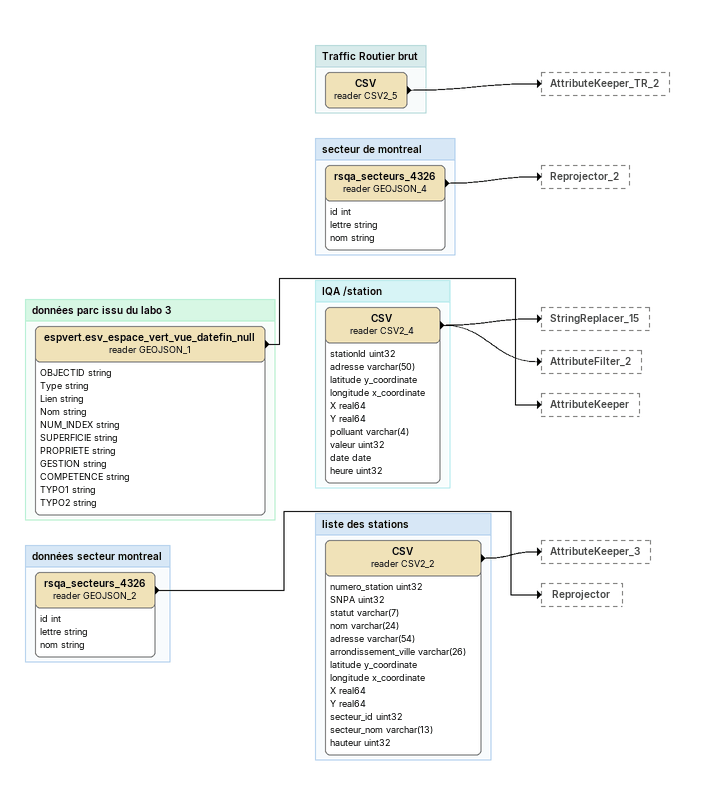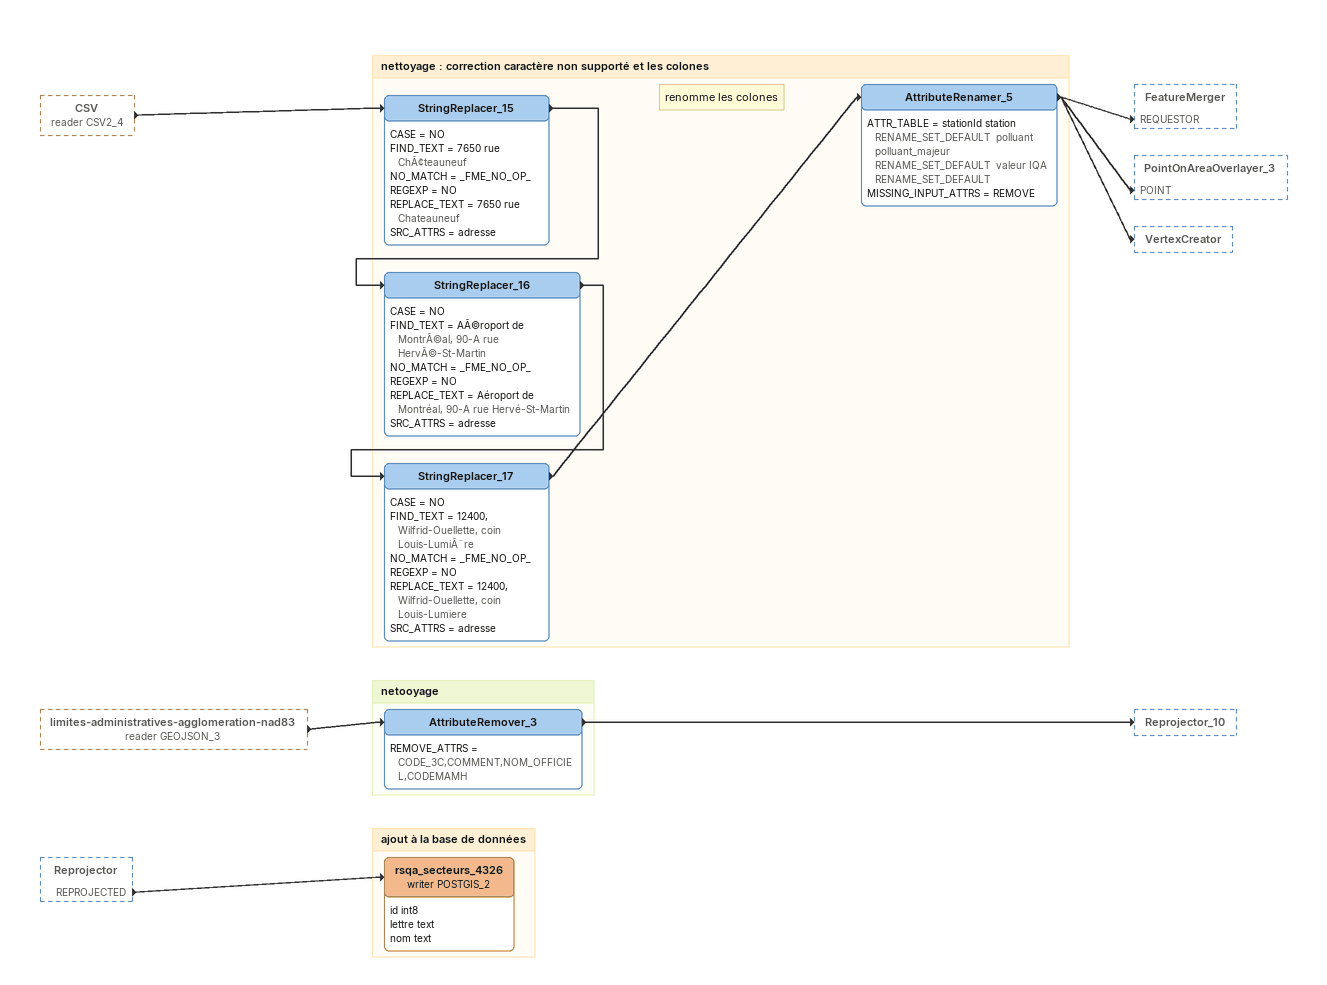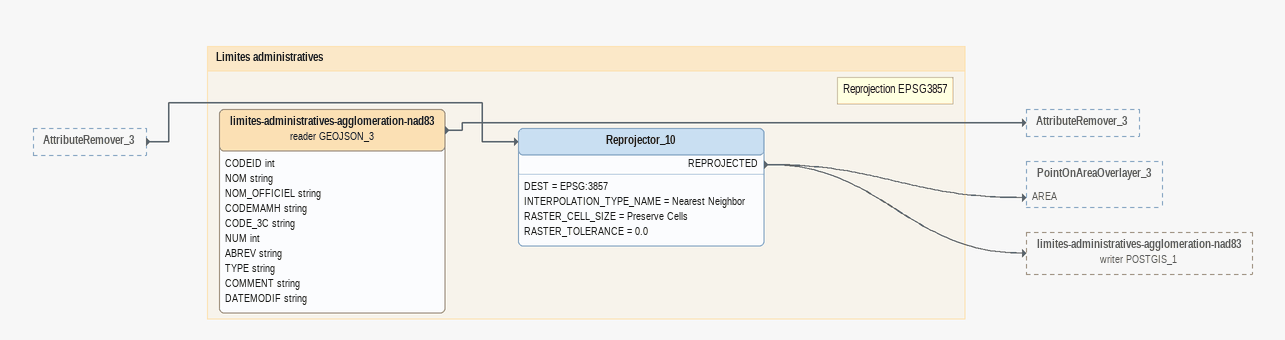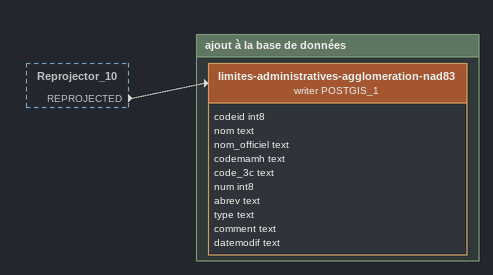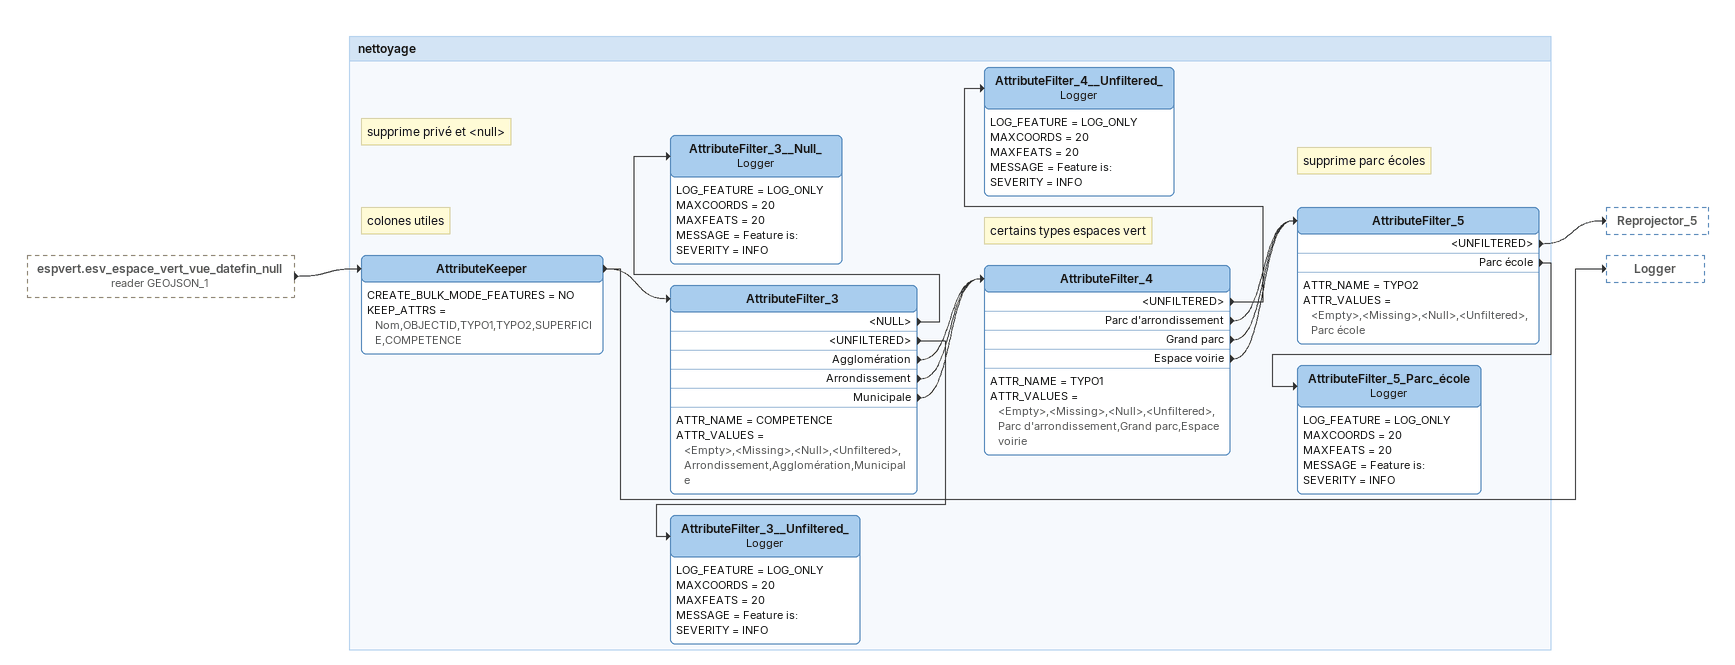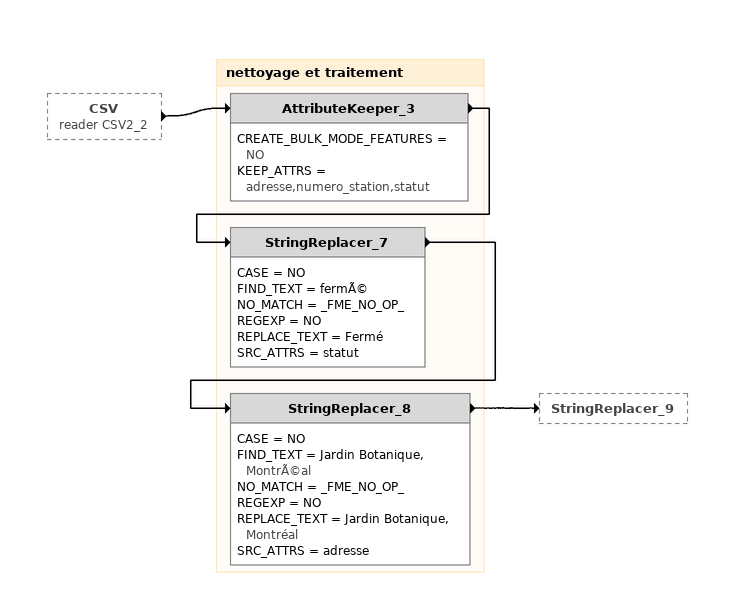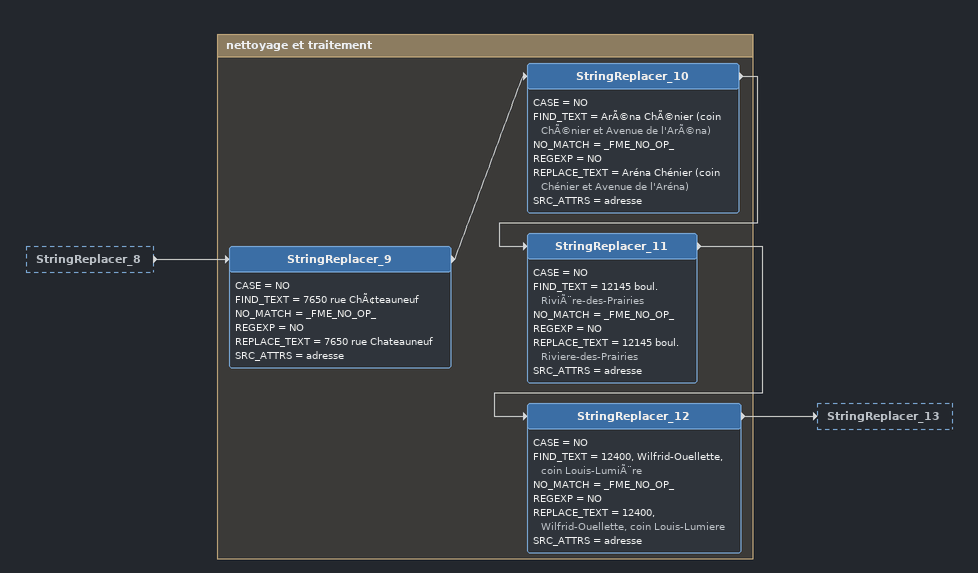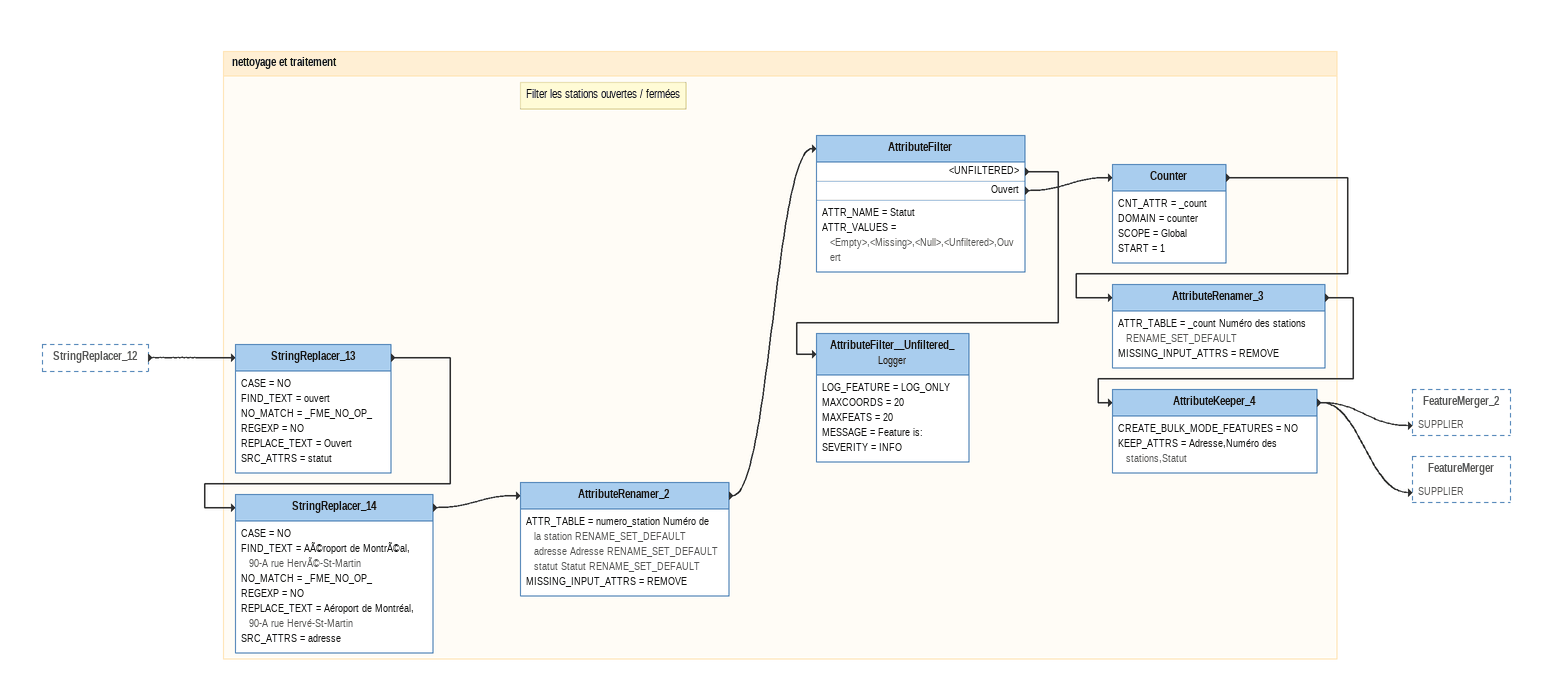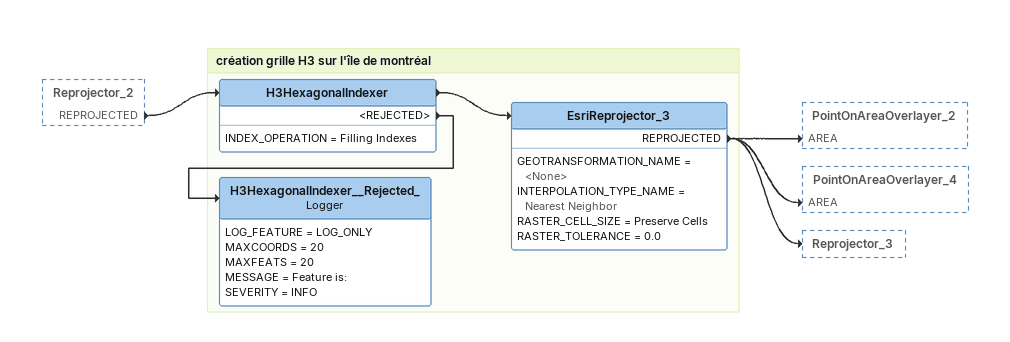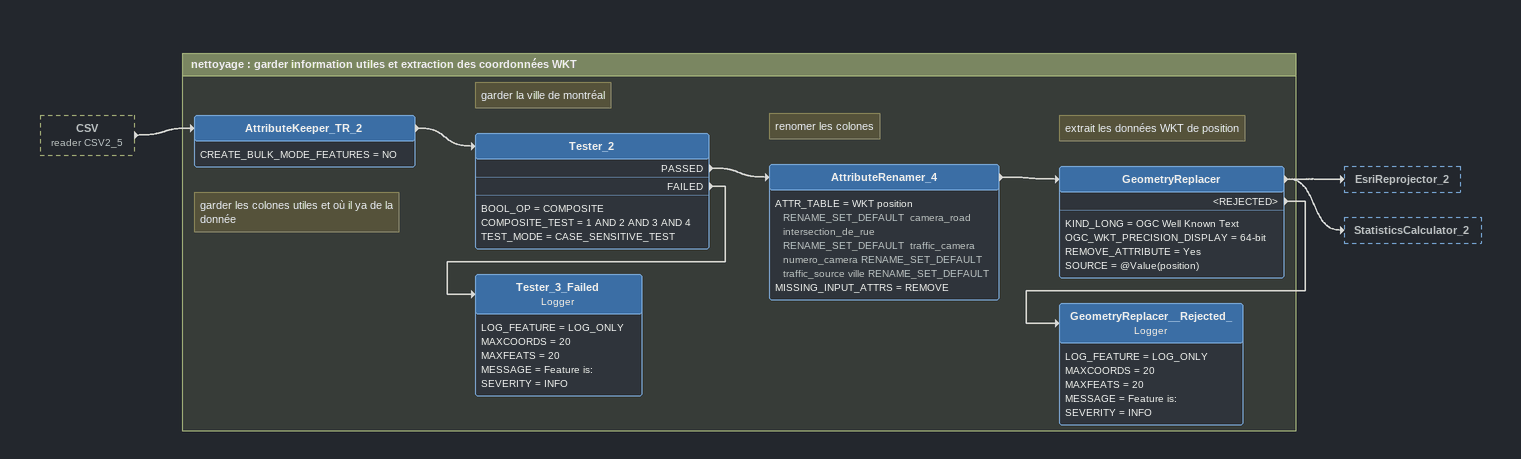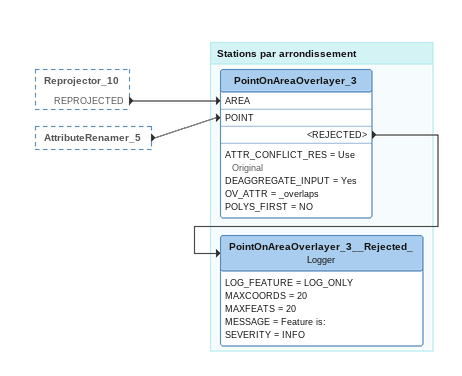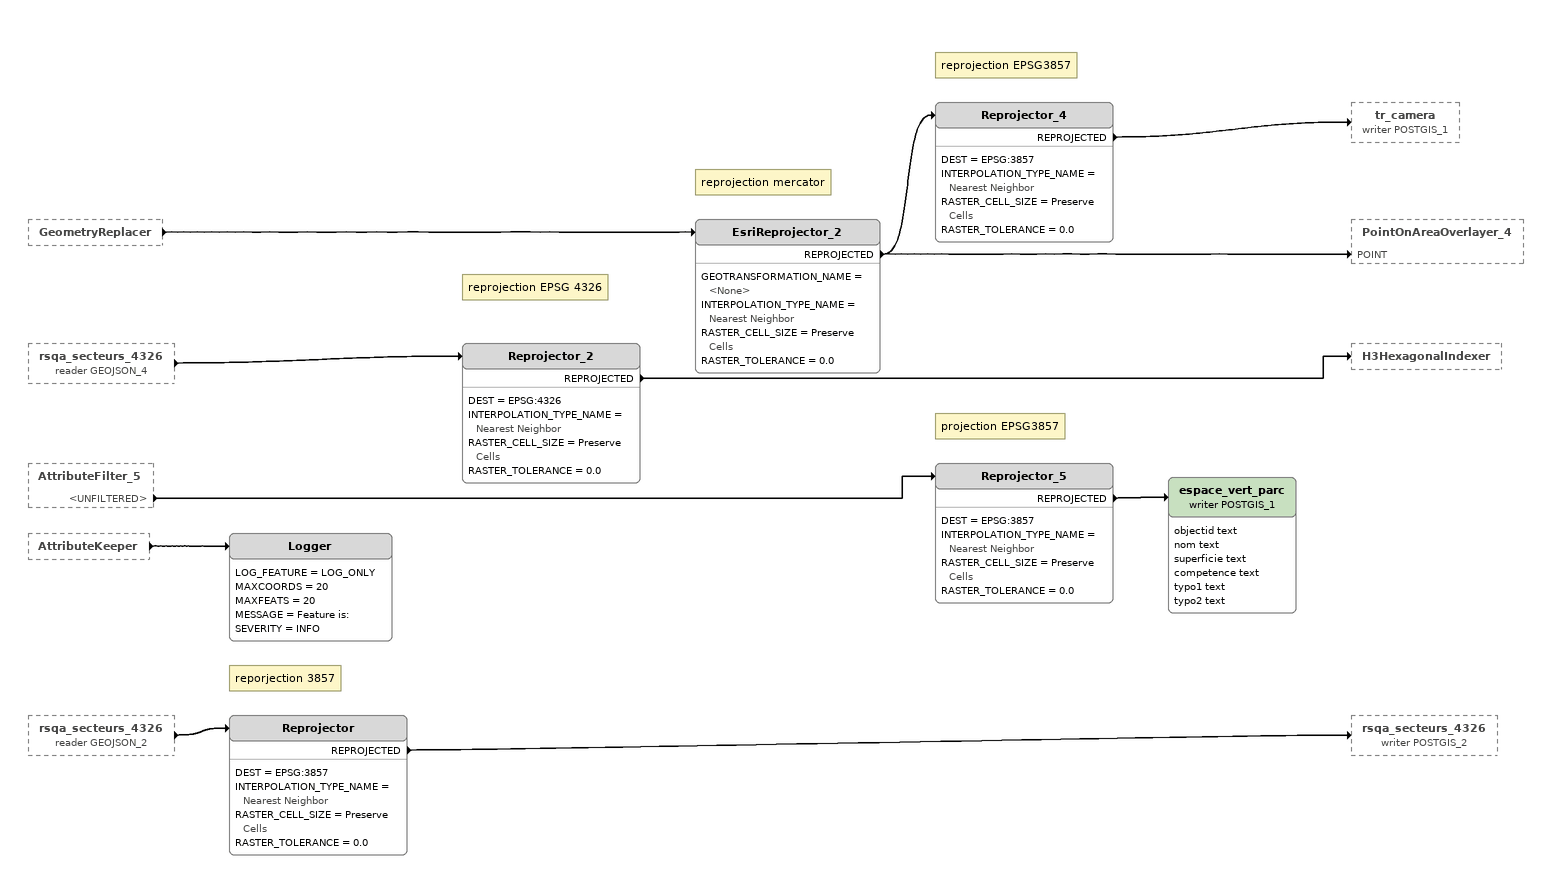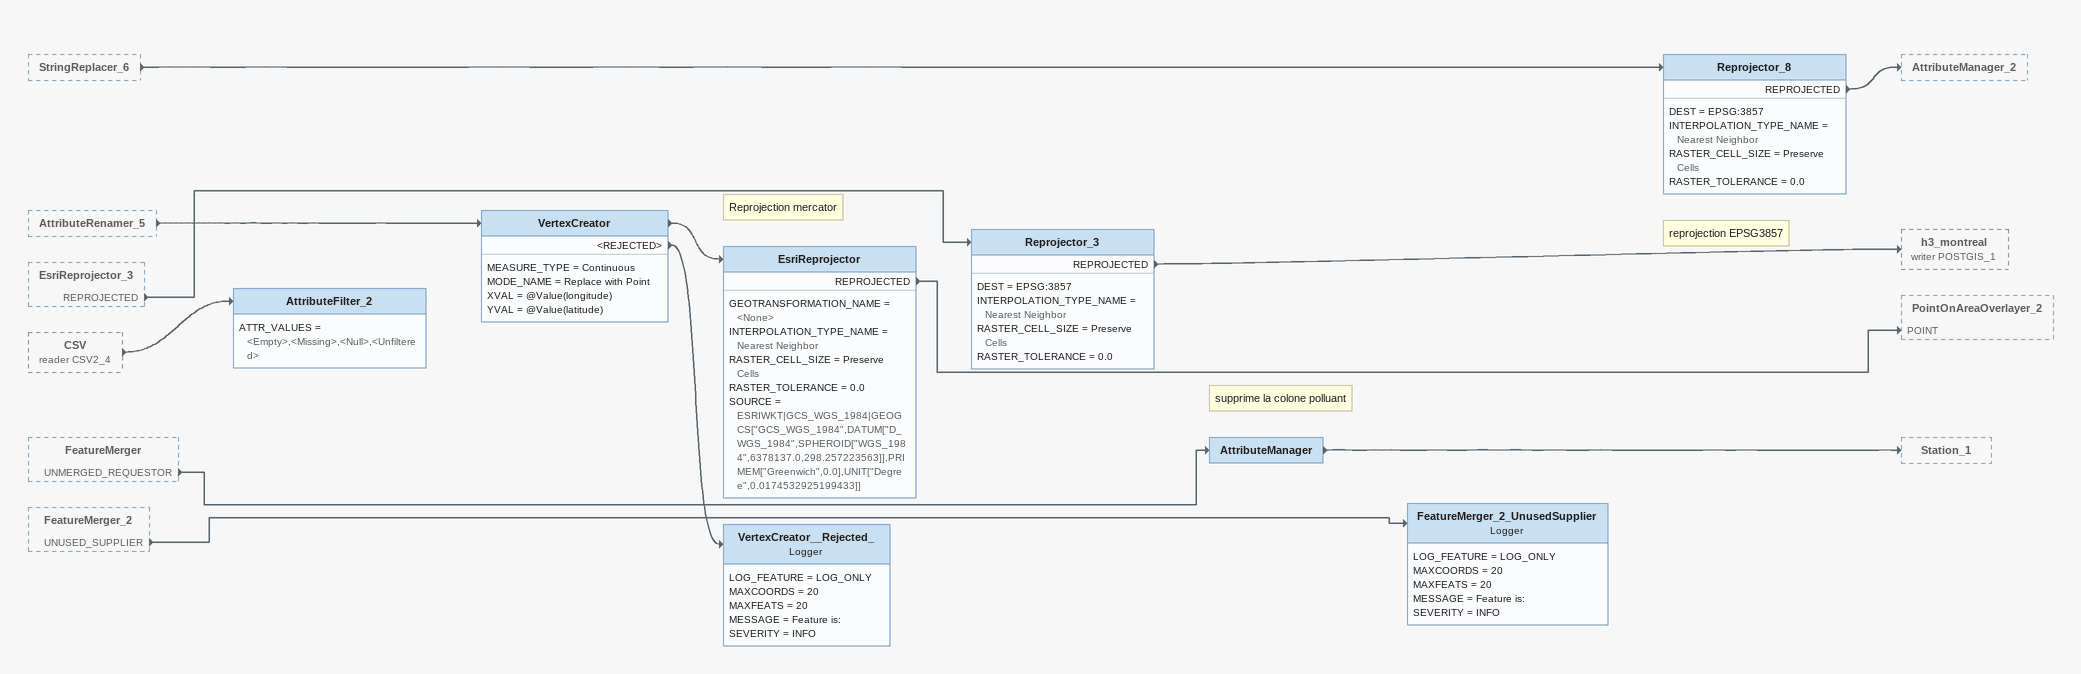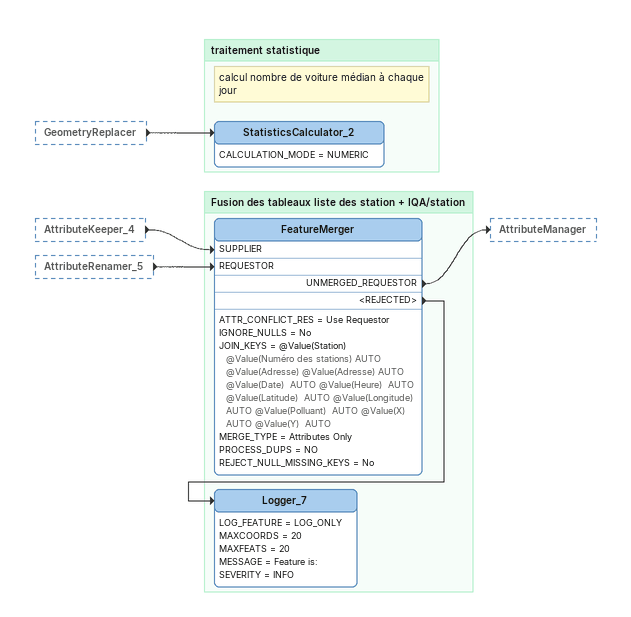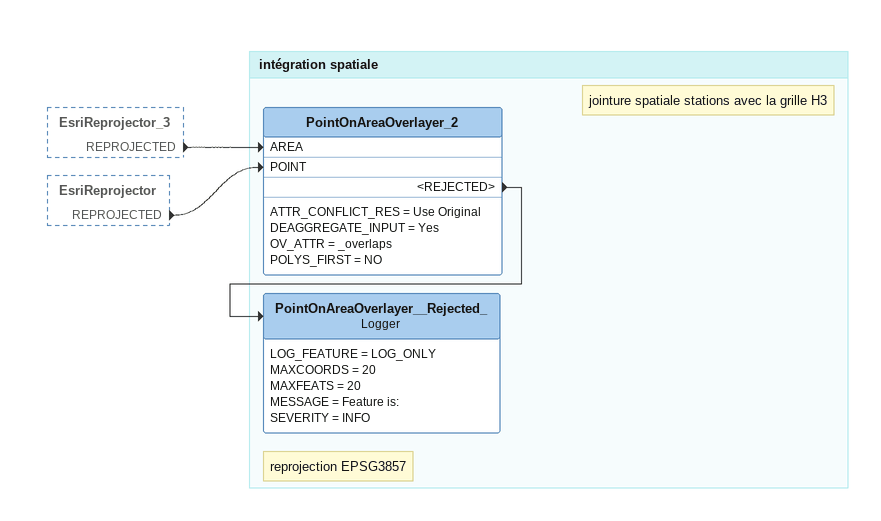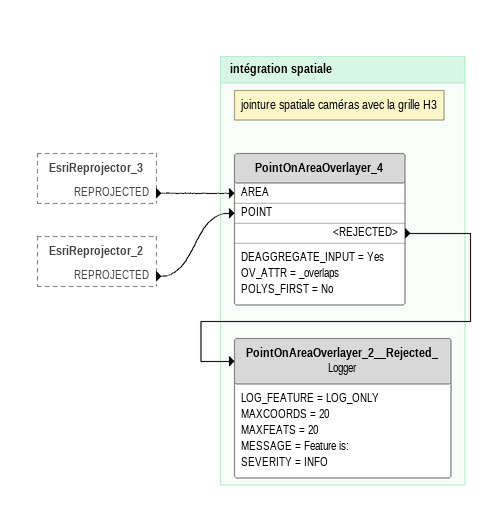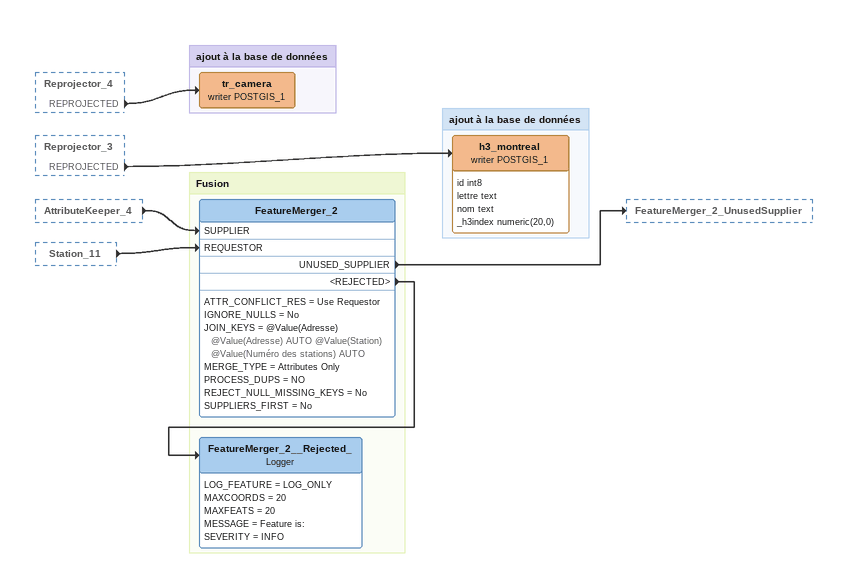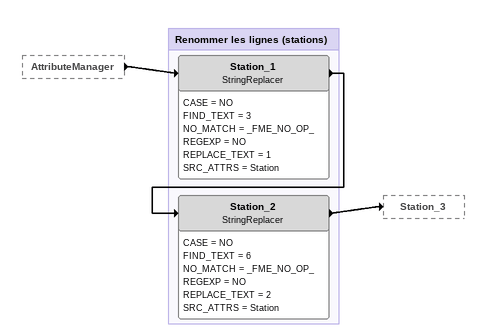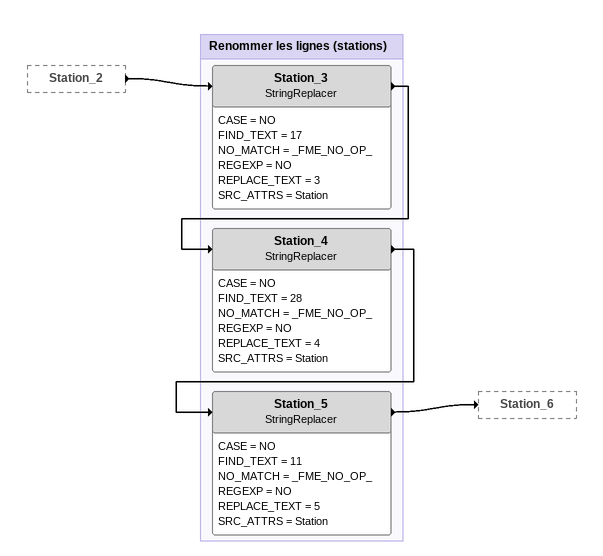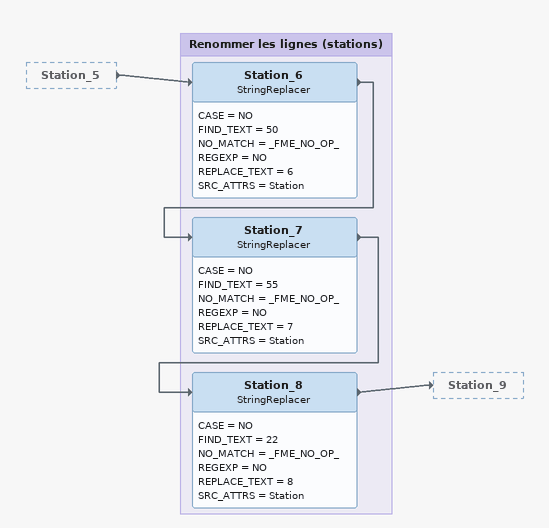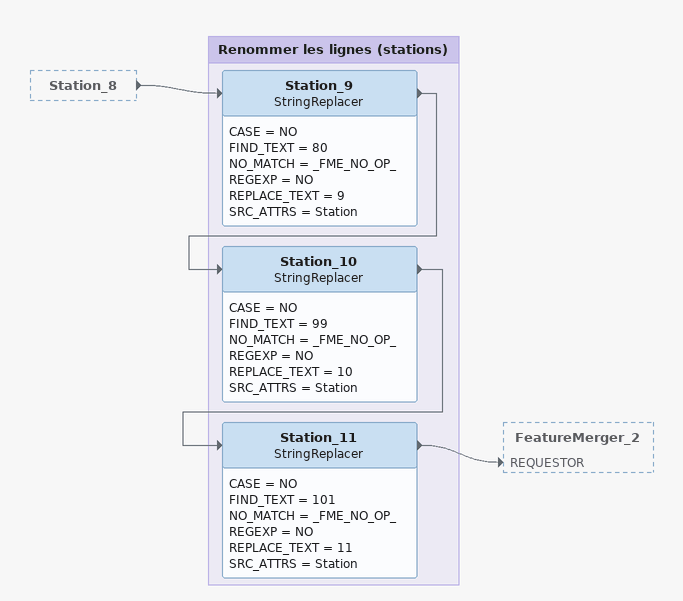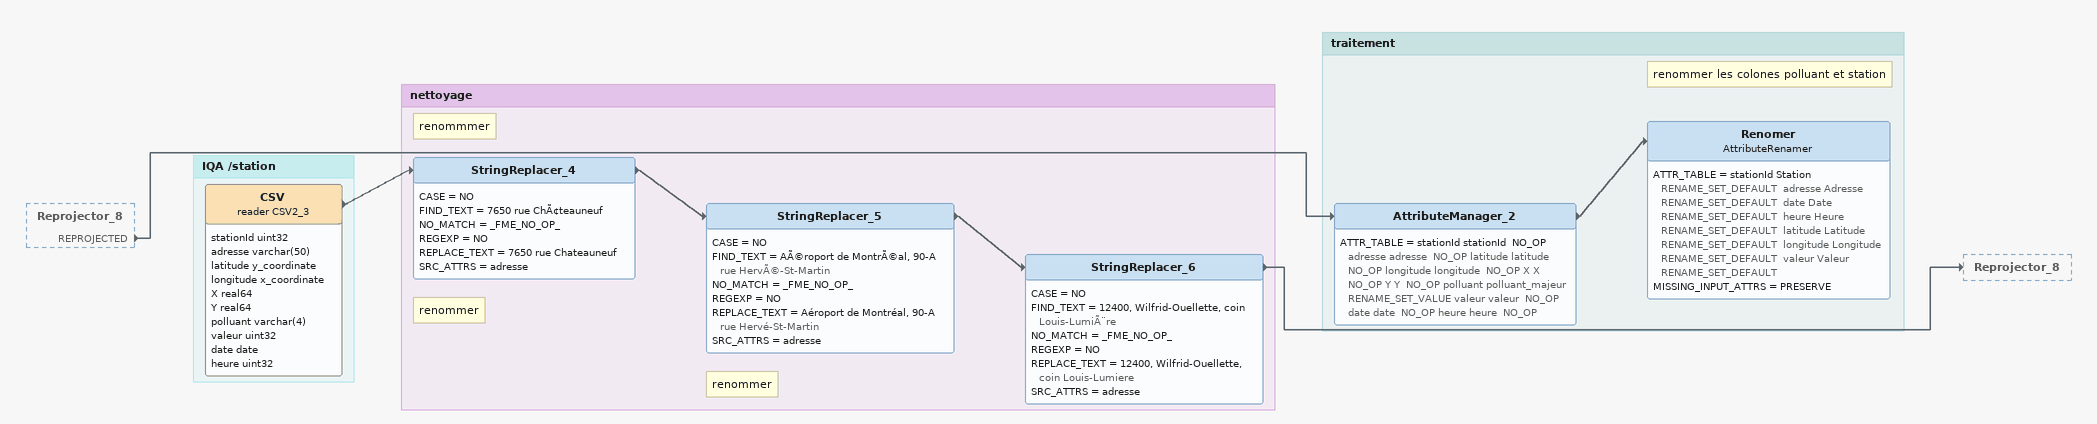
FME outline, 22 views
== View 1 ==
Bookmark: données parc issu du labo 3
espvert.esv_espace_vert_vue_datefin_null (reader GEOJSON_1)
    attributes: OBJECTID string, Type string, Lien string, Nom string, NUM_INDEX string, SUPERFICIE string, PROPRIETE string, GESTION string, COMPETENCE string, TYPO1 string, TYPO2 string
    -> AttributeKeeper

Bookmark: données secteur montreal
rsqa_secteurs_4326 (reader GEOJSON_2)
    attributes: id int, lettre string, nom string
    -> Reprojector

Bookmark: liste des stations
CSV (reader CSV2_2)
    attributes: numero_station uint32, SNPA uint32, statut varchar(7), nom varchar(24), adresse varchar(54), arrondissement_ville varchar(26), latitude y_coordinate, longitude x_coordinate, X real64, Y real64, secteur_id uint32, secteur_nom varchar(13), hauteur uint32
    -> AttributeKeeper_3

Bookmark: Traffic Routier brut
CSV (reader CSV2_5)
    -> AttributeKeeper_TR_2

Bookmark: secteur de montreal
rsqa_secteurs_4326 (reader GEOJSON_4)
    attributes: id int, lettre string, nom string
    -> Reprojector_2

Bookmark: IQA /station
CSV (reader CSV2_4)
    attributes: stationId uint32, adresse varchar(50), latitude y_coordinate, longitude x_coordinate, X real64, Y real64, polluant varchar(4), valeur uint32, date date, heure uint32
    -> StringReplacer_15
    -> AttributeFilter_2

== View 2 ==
CSV (reader CSV2_4) [outside]
    -> StringReplacer_15
limites-administratives-agglomeration-nad83 (reader GEOJSON_3) [outside]
    -> AttributeRemover_3
Reprojector [outside]
    REPROJECTED -> rsqa_secteurs_4326 (writer POSTGIS_2)

Bookmark: ajout à la base de données
rsqa_secteurs_4326 (writer POSTGIS_2)
    attributes: id int8, lettre text, nom text

Bookmark: netooyage
AttributeRemover_3
    REMOVE_ATTRS = CODE_3C,COMMENT,NOM_OFFICIEL,CODEMAMH
    -> Reprojector_10

Bookmark: nettoyage : correction caractère non supporté et les colones
StringReplacer_15
    CASE = NO
    FIND_TEXT = 7650 rue ChÃ¢teauneuf
    NO_MATCH = _FME_NO_OP_
    REGEXP = NO
    REPLACE_TEXT = 7650 rue Chateauneuf
    SRC_ATTRS = adresse
    -> StringReplacer_16
StringReplacer_16
    CASE = NO
    FIND_TEXT = AÃ©roport de MontrÃ©al, 90-A rue HervÃ©-St-Martin
    NO_MATCH = _FME_NO_OP_
    REGEXP = NO
    REPLACE_TEXT = Aéroport de Montréal, 90-A rue Hervé-St-Martin
    SRC_ATTRS = adresse
    -> StringReplacer_17
StringReplacer_17
    CASE = NO
    FIND_TEXT = 12400, Wilfrid-Ouellette, coin Louis-LumiÃ¨re
    NO_MATCH = _FME_NO_OP_
    REGEXP = NO
    REPLACE_TEXT = 12400, Wilfrid-Ouellette, coin Louis-Lumiere
    SRC_ATTRS = adresse
    -> AttributeRenamer_5
Note: renomme les colones
AttributeRenamer_5
    ATTR_TABLE = stationId station RENAME_SET_DEFAULT  polluant polluant_majeur RENAME_SET_DEFAULT  valeur IQA RENAME_SET_DEFAULT
    MISSING_INPUT_ATTRS = REMOVE
    -> FeatureMerger [REQUESTOR]
    -> PointOnAreaOverlayer_3 [POINT]
    -> VertexCreator

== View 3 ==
AttributeRemover_3 [outside]
    -> Reprojector_10

Bookmark: Limites administratives
limites-administratives-agglomeration-nad83 (reader GEOJSON_3)
    attributes: CODEID int, NOM string, NOM_OFFICIEL string, CODEMAMH string, CODE_3C string, NUM int, ABREV string, TYPE string, COMMENT string, DATEMODIF string
    -> AttributeRemover_3
Note: Reprojection EPSG3857
Reprojector_10
    DEST = EPSG:3857
    INTERPOLATION_TYPE_NAME = Nearest Neighbor
    RASTER_CELL_SIZE = Preserve Cells
    RASTER_TOLERANCE = 0.0
    REPROJECTED -> PointOnAreaOverlayer_3 [AREA]
    REPROJECTED -> limites-administratives-agglomeration-nad83 (writer POSTGIS_1)

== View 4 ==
Reprojector_10 [outside]
    REPROJECTED -> limites-administratives-agglomeration-nad83 (writer POSTGIS_1)

Bookmark: ajout à la base de données
limites-administratives-agglomeration-nad83 (writer POSTGIS_1)
    attributes: codeid int8, nom text, nom_officiel text, codemamh text, code_3c text, num int8, abrev text, type text, comment text, datemodif text

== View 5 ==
espvert.esv_espace_vert_vue_datefin_null (reader GEOJSON_1) [outside]
    -> AttributeKeeper

Bookmark: nettoyage
Note: colones utiles
AttributeKeeper
    CREATE_BULK_MODE_FEATURES = NO
    KEEP_ATTRS = Nom,OBJECTID,TYPO1,TYPO2,SUPERFICIE,COMPETENCE
    -> Logger
    -> AttributeFilter_3
Note: supprime privé et <null>
AttributeFilter_3
    ATTR_NAME = COMPETENCE
    ATTR_VALUES = <Empty>,<Missing>,<Null>,<Unfiltered>,Arrondissement,Agglomération,Municipale
    <NULL> -> AttributeFilter_3__Null_
    <UNFILTERED> -> AttributeFilter_3__Unfiltered_
    Agglomération -> AttributeFilter_4
    Arrondissement -> AttributeFilter_4
    Municipale -> AttributeFilter_4
AttributeFilter_3__Null_: Logger
    LOG_FEATURE = LOG_ONLY
    MAXCOORDS = 20
    MAXFEATS = 20
    MESSAGE = Feature is:
    SEVERITY = INFO
Note: certains types espaces vert
AttributeFilter_4
    ATTR_NAME = TYPO1
    ATTR_VALUES = <Empty>,<Missing>,<Null>,<Unfiltered>,Parc d'arrondissement,Grand parc,Espace voirie
    <UNFILTERED> -> AttributeFilter_4__Unfiltered_
    Parc d'arrondissement -> AttributeFilter_5
    Grand parc -> AttributeFilter_5
    Espace voirie -> AttributeFilter_5
AttributeFilter_4__Unfiltered_: Logger
    LOG_FEATURE = LOG_ONLY
    MAXCOORDS = 20
    MAXFEATS = 20
    MESSAGE = Feature is:
    SEVERITY = INFO
Note: supprime parc écoles
AttributeFilter_5
    ATTR_NAME = TYPO2
    ATTR_VALUES = <Empty>,<Missing>,<Null>,<Unfiltered>,Parc école
    <UNFILTERED> -> Reprojector_5
    Parc école -> AttributeFilter_5_Parc_école
AttributeFilter_5_Parc_école: Logger
    LOG_FEATURE = LOG_ONLY
    MAXCOORDS = 20
    MAXFEATS = 20
    MESSAGE = Feature is:
    SEVERITY = INFO
AttributeFilter_3__Unfiltered_: Logger
    LOG_FEATURE = LOG_ONLY
    MAXCOORDS = 20
    MAXFEATS = 20
    MESSAGE = Feature is:
    SEVERITY = INFO

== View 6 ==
CSV (reader CSV2_2) [outside]
    -> AttributeKeeper_3

Bookmark: nettoyage et traitement
AttributeKeeper_3
    CREATE_BULK_MODE_FEATURES = NO
    KEEP_ATTRS = adresse,numero_station,statut
    -> StringReplacer_7
StringReplacer_7
    CASE = NO
    FIND_TEXT = fermÃ©
    NO_MATCH = _FME_NO_OP_
    REGEXP = NO
    REPLACE_TEXT = Fermé
    SRC_ATTRS = statut
    -> StringReplacer_8
StringReplacer_8
    CASE = NO
    FIND_TEXT = Jardin Botanique, MontrÃ©al
    NO_MATCH = _FME_NO_OP_
    REGEXP = NO
    REPLACE_TEXT = Jardin Botanique, Montréal
    SRC_ATTRS = adresse
    -> StringReplacer_9

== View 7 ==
StringReplacer_8 [outside]
    -> StringReplacer_9

Bookmark: nettoyage et traitement
StringReplacer_9
    CASE = NO
    FIND_TEXT = 7650 rue ChÃ¢teauneuf
    NO_MATCH = _FME_NO_OP_
    REGEXP = NO
    REPLACE_TEXT = 7650 rue Chateauneuf
    SRC_ATTRS = adresse
    -> StringReplacer_10
StringReplacer_10
    CASE = NO
    FIND_TEXT = ArÃ©na ChÃ©nier (coin ChÃ©nier et Avenue de l'ArÃ©na)
    NO_MATCH = _FME_NO_OP_
    REGEXP = NO
    REPLACE_TEXT = Aréna Chénier (coin Chénier et Avenue de l'Aréna)
    SRC_ATTRS = adresse
    -> StringReplacer_11
StringReplacer_11
    CASE = NO
    FIND_TEXT = 12145 boul. RiviÃ¨re-des-Prairies
    NO_MATCH = _FME_NO_OP_
    REGEXP = NO
    REPLACE_TEXT = 12145 boul. Riviere-des-Prairies
    SRC_ATTRS = adresse
    -> StringReplacer_12
StringReplacer_12
    CASE = NO
    FIND_TEXT = 12400, Wilfrid-Ouellette, coin Louis-LumiÃ¨re
    NO_MATCH = _FME_NO_OP_
    REGEXP = NO
    REPLACE_TEXT = 12400, Wilfrid-Ouellette, coin Louis-Lumiere
    SRC_ATTRS = adresse
    -> StringReplacer_13

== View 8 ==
StringReplacer_12 [outside]
    -> StringReplacer_13

Bookmark: nettoyage et traitement
StringReplacer_13
    CASE = NO
    FIND_TEXT = ouvert
    NO_MATCH = _FME_NO_OP_
    REGEXP = NO
    REPLACE_TEXT = Ouvert
    SRC_ATTRS = statut
    -> StringReplacer_14
StringReplacer_14
    CASE = NO
    FIND_TEXT = AÃ©roport de MontrÃ©al, 90-A rue HervÃ©-St-Martin
    NO_MATCH = _FME_NO_OP_
    REGEXP = NO
    REPLACE_TEXT = Aéroport de Montréal, 90-A rue Hervé-St-Martin
    SRC_ATTRS = adresse
    -> AttributeRenamer_2
AttributeRenamer_2
    ATTR_TABLE = numero_station Numéro de la station RENAME_SET_DEFAULT  adresse Adresse RENAME_SET_DEFAULT  statut Statut RENAME_SET_DEFAULT
    MISSING_INPUT_ATTRS = REMOVE
    -> AttributeFilter
Note: Filter les stations ouvertes / fermées
AttributeFilter
    ATTR_NAME = Statut
    ATTR_VALUES = <Empty>,<Missing>,<Null>,<Unfiltered>,Ouvert
    <UNFILTERED> -> AttributeFilter__Unfiltered_
    Ouvert -> Counter
Counter
    CNT_ATTR = _count
    DOMAIN = counter
    SCOPE = Global
    START = 1
    -> AttributeRenamer_3
AttributeRenamer_3
    ATTR_TABLE = _count Numéro des stations RENAME_SET_DEFAULT
    MISSING_INPUT_ATTRS = REMOVE
    -> AttributeKeeper_4
AttributeKeeper_4
    CREATE_BULK_MODE_FEATURES = NO
    KEEP_ATTRS = Adresse,Numéro des stations,Statut
    -> FeatureMerger_2 [SUPPLIER]
    -> FeatureMerger [SUPPLIER]
AttributeFilter__Unfiltered_: Logger
    LOG_FEATURE = LOG_ONLY
    MAXCOORDS = 20
    MAXFEATS = 20
    MESSAGE = Feature is:
    SEVERITY = INFO

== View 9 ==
Reprojector_2 [outside]
    REPROJECTED -> H3HexagonalIndexer

Bookmark: création grille H3 sur l'île de montréal
H3HexagonalIndexer
    INDEX_OPERATION = Filling Indexes
    -> EsriReprojector_3
    <REJECTED> -> H3HexagonalIndexer__Rejected_
EsriReprojector_3
    GEOTRANSFORMATION_NAME = <None>
    INTERPOLATION_TYPE_NAME = Nearest Neighbor
    RASTER_CELL_SIZE = Preserve Cells
    RASTER_TOLERANCE = 0.0
    REPROJECTED -> PointOnAreaOverlayer_2 [AREA]
    REPROJECTED -> PointOnAreaOverlayer_4 [AREA]
    REPROJECTED -> Reprojector_3
H3HexagonalIndexer__Rejected_: Logger
    LOG_FEATURE = LOG_ONLY
    MAXCOORDS = 20
    MAXFEATS = 20
    MESSAGE = Feature is:
    SEVERITY = INFO

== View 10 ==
CSV (reader CSV2_5) [outside]
    -> AttributeKeeper_TR_2

Bookmark: nettoyage : garder information utiles et extraction des coordonnées WKT
Note: garder les colones utiles et où il ya de la donnée
AttributeKeeper_TR_2
    CREATE_BULK_MODE_FEATURES = NO
    -> Tester_2
Note: garder la ville de montréal
Tester_2
    BOOL_OP = COMPOSITE
    COMPOSITE_TEST = 1 AND 2 AND 3 AND 4
    TEST_MODE = CASE_SENSITIVE_TEST
    PASSED -> AttributeRenamer_4
    FAILED -> Tester_3_Failed
Note: renomer les colones
AttributeRenamer_4
    ATTR_TABLE = WKT position RENAME_SET_DEFAULT  camera_road intersection_de_rue RENAME_SET_DEFAULT  traffic_camera numero_camera RENAME_SET_DEFAULT  traffic_source ville RENAME_SET_DEFAULT
    MISSING_INPUT_ATTRS = REMOVE
    -> GeometryReplacer
Note: extrait les données WKT de position
GeometryReplacer
    KIND_LONG = OGC Well Known Text
    OGC_WKT_PRECISION_DISPLAY = 64-bit
    REMOVE_ATTRIBUTE = Yes
    SOURCE = @Value(position)
    -> EsriReprojector_2
    -> StatisticsCalculator_2
    <REJECTED> -> GeometryReplacer__Rejected_
GeometryReplacer__Rejected_: Logger
    LOG_FEATURE = LOG_ONLY
    MAXCOORDS = 20
    MAXFEATS = 20
    MESSAGE = Feature is:
    SEVERITY = INFO
Tester_3_Failed: Logger
    LOG_FEATURE = LOG_ONLY
    MAXCOORDS = 20
    MAXFEATS = 20
    MESSAGE = Feature is:
    SEVERITY = INFO

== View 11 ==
Reprojector_10 [outside]
    REPROJECTED -> PointOnAreaOverlayer_3 [AREA]
AttributeRenamer_5 [outside]
    -> PointOnAreaOverlayer_3 [POINT]

Bookmark: Stations par arrondissement
PointOnAreaOverlayer_3
    ATTR_CONFLICT_RES = Use Original
    DEAGGREGATE_INPUT = Yes
    OV_ATTR = _overlaps
    POLYS_FIRST = NO
    <REJECTED> -> PointOnAreaOverlayer_3__Rejected_
PointOnAreaOverlayer_3__Rejected_: Logger
    LOG_FEATURE = LOG_ONLY
    MAXCOORDS = 20
    MAXFEATS = 20
    MESSAGE = Feature is:
    SEVERITY = INFO

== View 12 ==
GeometryReplacer [outside]
    -> EsriReprojector_2
rsqa_secteurs_4326 (reader GEOJSON_4) [outside]
    -> Reprojector_2
AttributeFilter_5 [outside]
    <UNFILTERED> -> Reprojector_5
AttributeKeeper [outside]
    -> Logger
rsqa_secteurs_4326 (reader GEOJSON_2) [outside]
    -> Reprojector
Note: projection EPSG3857
Reprojector_5
    DEST = EPSG:3857
    INTERPOLATION_TYPE_NAME = Nearest Neighbor
    RASTER_CELL_SIZE = Preserve Cells
    RASTER_TOLERANCE = 0.0
    REPROJECTED -> espace_vert_parc (writer POSTGIS_1)
espace_vert_parc (writer POSTGIS_1)
    attributes: objectid text, nom text, superficie text, competence text, typo1 text, typo2 text
Logger
    LOG_FEATURE = LOG_ONLY
    MAXCOORDS = 20
    MAXFEATS = 20
    MESSAGE = Feature is:
    SEVERITY = INFO
Note: reporjection 3857
Reprojector
    DEST = EPSG:3857
    INTERPOLATION_TYPE_NAME = Nearest Neighbor
    RASTER_CELL_SIZE = Preserve Cells
    RASTER_TOLERANCE = 0.0
    REPROJECTED -> rsqa_secteurs_4326 (writer POSTGIS_2)
Note: reprojection mercator
EsriReprojector_2
    GEOTRANSFORMATION_NAME = <None>
    INTERPOLATION_TYPE_NAME = Nearest Neighbor
    RASTER_CELL_SIZE = Preserve Cells
    RASTER_TOLERANCE = 0.0
    REPROJECTED -> Reprojector_4
    REPROJECTED -> PointOnAreaOverlayer_4 [POINT]
Note: reprojection EPSG3857
Reprojector_4
    DEST = EPSG:3857
    INTERPOLATION_TYPE_NAME = Nearest Neighbor
    RASTER_CELL_SIZE = Preserve Cells
    RASTER_TOLERANCE = 0.0
    REPROJECTED -> tr_camera (writer POSTGIS_1)
Note: reprojection EPSG 4326
Reprojector_2
    DEST = EPSG:4326
    INTERPOLATION_TYPE_NAME = Nearest Neighbor
    RASTER_CELL_SIZE = Preserve Cells
    RASTER_TOLERANCE = 0.0
    REPROJECTED -> H3HexagonalIndexer

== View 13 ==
StringReplacer_6 [outside]
    -> Reprojector_8
AttributeRenamer_5 [outside]
    -> VertexCreator
EsriReprojector_3 [outside]
    REPROJECTED -> Reprojector_3
CSV (reader CSV2_4) [outside]
    -> AttributeFilter_2
FeatureMerger [outside]
    UNMERGED_REQUESTOR -> AttributeManager
FeatureMerger_2 [outside]
    UNUSED_SUPPLIER -> FeatureMerger_2_UnusedSupplier
Reprojector_3
    DEST = EPSG:3857
    INTERPOLATION_TYPE_NAME = Nearest Neighbor
    RASTER_CELL_SIZE = Preserve Cells
    RASTER_TOLERANCE = 0.0
    REPROJECTED -> h3_montreal (writer POSTGIS_1)
VertexCreator
    MEASURE_TYPE = Continuous
    MODE_NAME = Replace with Point
    XVAL = @Value(longitude)
    YVAL = @Value(latitude)
    -> EsriReprojector
    <REJECTED> -> VertexCreator__Rejected_
Note: Reprojection mercator
EsriReprojector
    GEOTRANSFORMATION_NAME = <None>
    INTERPOLATION_TYPE_NAME = Nearest Neighbor
    RASTER_CELL_SIZE = Preserve Cells
    RASTER_TOLERANCE = 0.0
    SOURCE = ESRIWKT|GCS_WGS_1984|GEOGCS["GCS_WGS_1984",DATUM["D_WGS_1984",SPHEROID["WGS_1984",6378137.0,298.257223563]],PRIMEM["Greenwich",0.0],UNIT["Degree",0.0174532925199433]]
    REPROJECTED -> PointOnAreaOverlayer_2 [POINT]
VertexCreator__Rejected_: Logger
    LOG_FEATURE = LOG_ONLY
    MAXCOORDS = 20
    MAXFEATS = 20
    MESSAGE = Feature is:
    SEVERITY = INFO
Note: supprime la colone polluant
AttributeManager
    -> Station_1
FeatureMerger_2_UnusedSupplier: Logger
    LOG_FEATURE = LOG_ONLY
    MAXCOORDS = 20
    MAXFEATS = 20
    MESSAGE = Feature is:
    SEVERITY = INFO
AttributeFilter_2
    ATTR_VALUES = <Empty>,<Missing>,<Null>,<Unfiltered>
Note: reprojection EPSG3857
Reprojector_8
    DEST = EPSG:3857
    INTERPOLATION_TYPE_NAME = Nearest Neighbor
    RASTER_CELL_SIZE = Preserve Cells
    RASTER_TOLERANCE = 0.0
    REPROJECTED -> AttributeManager_2

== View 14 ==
GeometryReplacer [outside]
    -> StatisticsCalculator_2
AttributeKeeper_4 [outside]
    -> FeatureMerger [SUPPLIER]
AttributeRenamer_5 [outside]
    -> FeatureMerger [REQUESTOR]

Bookmark: traitement statistique
Note: calcul nombre de voiture médian à chaque jour
StatisticsCalculator_2
    CALCULATION_MODE = NUMERIC

Bookmark: Fusion des tableaux liste des station + IQA/station
FeatureMerger
    ATTR_CONFLICT_RES = Use Requestor
    IGNORE_NULLS = No
    JOIN_KEYS = @Value(Station) @Value(Numéro des stations) AUTO @Value(Adresse) @Value(Adresse) AUTO @Value(Date)  AUTO @Value(Heure)  AUTO @Value(Latitude)  AUTO @Value(Longitude)  AUTO @Value(Polluant)  AUTO @Value(X)  AUTO @Value(Y)  AUTO
    MERGE_TYPE = Attributes Only
    PROCESS_DUPS = NO
    REJECT_NULL_MISSING_KEYS = No
    UNMERGED_REQUESTOR -> AttributeManager
    <REJECTED> -> Logger_7
Logger_7
    LOG_FEATURE = LOG_ONLY
    MAXCOORDS = 20
    MAXFEATS = 20
    MESSAGE = Feature is:
    SEVERITY = INFO

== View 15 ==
EsriReprojector_3 [outside]
    REPROJECTED -> PointOnAreaOverlayer_2 [AREA]
EsriReprojector [outside]
    REPROJECTED -> PointOnAreaOverlayer_2 [POINT]

Bookmark: intégration spatiale
Note: jointure spatiale stations avec la grille H3
PointOnAreaOverlayer_2
    ATTR_CONFLICT_RES = Use Original
    DEAGGREGATE_INPUT = Yes
    OV_ATTR = _overlaps
    POLYS_FIRST = NO
    <REJECTED> -> PointOnAreaOverlayer__Rejected_
Note: reprojection EPSG3857
PointOnAreaOverlayer__Rejected_: Logger
    LOG_FEATURE = LOG_ONLY
    MAXCOORDS = 20
    MAXFEATS = 20
    MESSAGE = Feature is:
    SEVERITY = INFO

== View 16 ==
EsriReprojector_3 [outside]
    REPROJECTED -> PointOnAreaOverlayer_4 [AREA]
EsriReprojector_2 [outside]
    REPROJECTED -> PointOnAreaOverlayer_4 [POINT]

Bookmark: intégration spatiale
Note: jointure spatiale caméras avec la grille H3
PointOnAreaOverlayer_4
    DEAGGREGATE_INPUT = Yes
    OV_ATTR = _overlaps
    POLYS_FIRST = No
    <REJECTED> -> PointOnAreaOverlayer_2__Rejected_
PointOnAreaOverlayer_2__Rejected_: Logger
    LOG_FEATURE = LOG_ONLY
    MAXCOORDS = 20
    MAXFEATS = 20
    MESSAGE = Feature is:
    SEVERITY = INFO

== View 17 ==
Reprojector_4 [outside]
    REPROJECTED -> tr_camera (writer POSTGIS_1)
Reprojector_3 [outside]
    REPROJECTED -> h3_montreal (writer POSTGIS_1)
AttributeKeeper_4 [outside]
    -> FeatureMerger_2 [SUPPLIER]
Station_11 [outside]
    -> FeatureMerger_2 [REQUESTOR]

Bookmark: ajout à la base de données
tr_camera (writer POSTGIS_1)

Bookmark: ajout à la base de données
h3_montreal (writer POSTGIS_1)
    attributes: id int8, lettre text, nom text, _h3index numeric(20,0)

Bookmark: Fusion
FeatureMerger_2
    ATTR_CONFLICT_RES = Use Requestor
    IGNORE_NULLS = No
    JOIN_KEYS = @Value(Adresse) @Value(Adresse) AUTO @Value(Station) @Value(Numéro des stations) AUTO
    MERGE_TYPE = Attributes Only
    PROCESS_DUPS = NO
    REJECT_NULL_MISSING_KEYS = No
    SUPPLIERS_FIRST = No
    UNUSED_SUPPLIER -> FeatureMerger_2_UnusedSupplier
    <REJECTED> -> FeatureMerger_2__Rejected_
FeatureMerger_2__Rejected_: Logger
    LOG_FEATURE = LOG_ONLY
    MAXCOORDS = 20
    MAXFEATS = 20
    MESSAGE = Feature is:
    SEVERITY = INFO

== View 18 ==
AttributeManager [outside]
    -> Station_1

Bookmark: Renommer les lignes (stations)
Station_1: StringReplacer
    CASE = NO
    FIND_TEXT = 3
    NO_MATCH = _FME_NO_OP_
    REGEXP = NO
    REPLACE_TEXT = 1
    SRC_ATTRS = Station
    -> Station_2
Station_2: StringReplacer
    CASE = NO
    FIND_TEXT = 6
    NO_MATCH = _FME_NO_OP_
    REGEXP = NO
    REPLACE_TEXT = 2
    SRC_ATTRS = Station
    -> Station_3

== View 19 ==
Station_2 [outside]
    -> Station_3

Bookmark: Renommer les lignes (stations)
Station_3: StringReplacer
    CASE = NO
    FIND_TEXT = 17
    NO_MATCH = _FME_NO_OP_
    REGEXP = NO
    REPLACE_TEXT = 3
    SRC_ATTRS = Station
    -> Station_4
Station_4: StringReplacer
    CASE = NO
    FIND_TEXT = 28
    NO_MATCH = _FME_NO_OP_
    REGEXP = NO
    REPLACE_TEXT = 4
    SRC_ATTRS = Station
    -> Station_5
Station_5: StringReplacer
    CASE = NO
    FIND_TEXT = 11
    NO_MATCH = _FME_NO_OP_
    REGEXP = NO
    REPLACE_TEXT = 5
    SRC_ATTRS = Station
    -> Station_6

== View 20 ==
Station_5 [outside]
    -> Station_6

Bookmark: Renommer les lignes (stations)
Station_6: StringReplacer
    CASE = NO
    FIND_TEXT = 50
    NO_MATCH = _FME_NO_OP_
    REGEXP = NO
    REPLACE_TEXT = 6
    SRC_ATTRS = Station
    -> Station_7
Station_7: StringReplacer
    CASE = NO
    FIND_TEXT = 55
    NO_MATCH = _FME_NO_OP_
    REGEXP = NO
    REPLACE_TEXT = 7
    SRC_ATTRS = Station
    -> Station_8
Station_8: StringReplacer
    CASE = NO
    FIND_TEXT = 22
    NO_MATCH = _FME_NO_OP_
    REGEXP = NO
    REPLACE_TEXT = 8
    SRC_ATTRS = Station
    -> Station_9

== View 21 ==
Station_8 [outside]
    -> Station_9

Bookmark: Renommer les lignes (stations)
Station_9: StringReplacer
    CASE = NO
    FIND_TEXT = 80
    NO_MATCH = _FME_NO_OP_
    REGEXP = NO
    REPLACE_TEXT = 9
    SRC_ATTRS = Station
    -> Station_10
Station_10: StringReplacer
    CASE = NO
    FIND_TEXT = 99
    NO_MATCH = _FME_NO_OP_
    REGEXP = NO
    REPLACE_TEXT = 10
    SRC_ATTRS = Station
    -> Station_11
Station_11: StringReplacer
    CASE = NO
    FIND_TEXT = 101
    NO_MATCH = _FME_NO_OP_
    REGEXP = NO
    REPLACE_TEXT = 11
    SRC_ATTRS = Station
    -> FeatureMerger_2 [REQUESTOR]

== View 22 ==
Reprojector_8 [outside]
    REPROJECTED -> AttributeManager_2

Bookmark: IQA /station
CSV (reader CSV2_3)
    attributes: stationId uint32, adresse varchar(50), latitude y_coordinate, longitude x_coordinate, X real64, Y real64, polluant varchar(4), valeur uint32, date date, heure uint32
    -> StringReplacer_4

Bookmark: nettoyage
Note: renommmer
StringReplacer_4
    CASE = NO
    FIND_TEXT = 7650 rue ChÃ¢teauneuf
    NO_MATCH = _FME_NO_OP_
    REGEXP = NO
    REPLACE_TEXT = 7650 rue Chateauneuf
    SRC_ATTRS = adresse
    -> StringReplacer_5
Note: renommer
StringReplacer_5
    CASE = NO
    FIND_TEXT = AÃ©roport de MontrÃ©al, 90-A rue HervÃ©-St-Martin
    NO_MATCH = _FME_NO_OP_
    REGEXP = NO
    REPLACE_TEXT = Aéroport de Montréal, 90-A rue Hervé-St-Martin
    SRC_ATTRS = adresse
    -> StringReplacer_6
Note: renommer
StringReplacer_6
    CASE = NO
    FIND_TEXT = 12400, Wilfrid-Ouellette, coin Louis-LumiÃ¨re
    NO_MATCH = _FME_NO_OP_
    REGEXP = NO
    REPLACE_TEXT = 12400, Wilfrid-Ouellette, coin Louis-Lumiere
    SRC_ATTRS = adresse
    -> Reprojector_8

Bookmark: traitement
AttributeManager_2
    ATTR_TABLE = stationId stationId  NO_OP adresse adresse  NO_OP latitude latitude  NO_OP longitude longitude  NO_OP X X  NO_OP Y Y  NO_OP polluant polluant_majeur  RENAME_SET_VALUE valeur valeur  NO_OP date date  NO_OP heure heure  NO_OP
    -> Renomer
Note: renommer les colones polluant et station
Renomer: AttributeRenamer
    ATTR_TABLE = stationId Station RENAME_SET_DEFAULT  adresse Adresse RENAME_SET_DEFAULT  date Date RENAME_SET_DEFAULT  heure Heure RENAME_SET_DEFAULT  latitude Latitude RENAME_SET_DEFAULT  longitude Longitude RENAME_SET_DEFAULT  valeur Valeur RENAME_SET_DEFAULT
    MISSING_INPUT_ATTRS = PRESERVE
